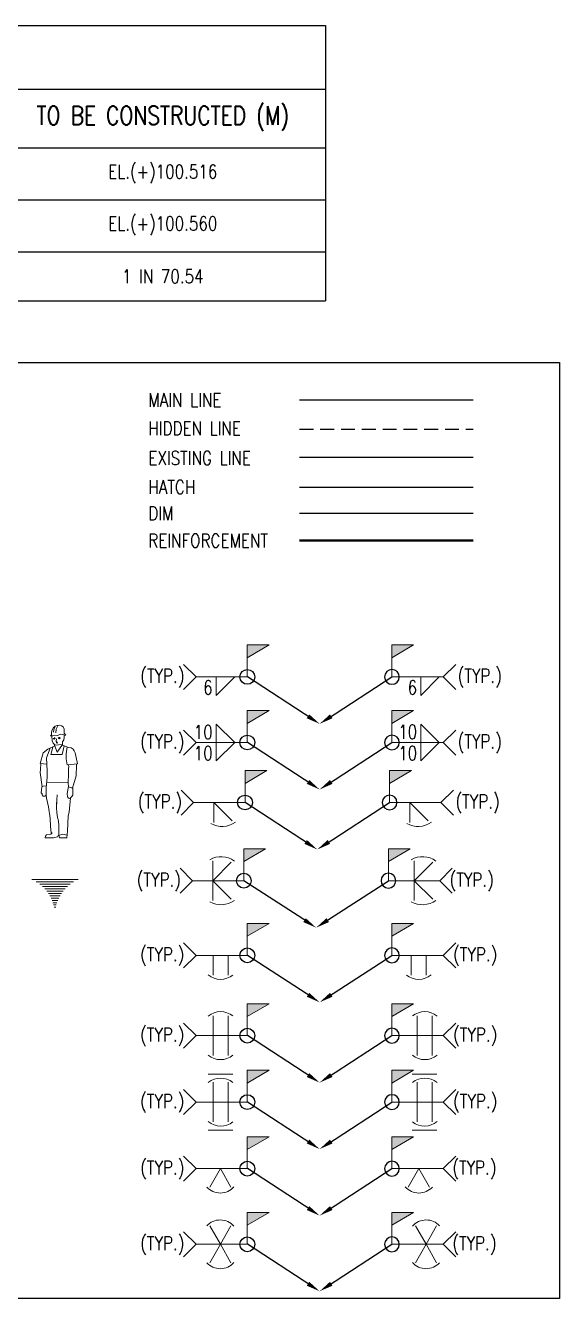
# Model space of a CAD drawing. Header units: inches. Extents: x -34056 to -33843, y -23572 to -23365.
# Drawn here: x -33929.9 to -33843.1, y -23571.7 to -23364.9 of the extents above; entities that cross this region are included whole.
import ezdxf
from ezdxf import colors
from ezdxf.entities.mleader import LeaderData, LeaderLine
from ezdxf.enums import TextEntityAlignment as Align
from ezdxf.math import Vec2, Vec3

# ---------------------------------------------------------------- set-up
doc = ezdxf.new("R2010")
doc.units = ezdxf.units.IN
doc.header["$LTSCALE"] = 9
doc.header["$MEASUREMENT"] = 0
doc.linetypes.add('DASHED2', pattern=[0.375, 0.25, -0.125])
for name, color, linetype in [('1', 8, 'Continuous'), ('3T- TEXT', 3, 'Continuous'), ('DIM', 8, 'Continuous'), ('EXISTING', 251, 'Continuous'), ('HATCH', 9, 'Continuous'), ('HIDDEN', 1, 'DASHED2'), ('Main', 3, 'Continuous')]:
    doc.layers.add(name, color=color, linetype=linetype)
for name, color, linetype, lineweight in [('Reinf_Firm_Bot', 2, 'Continuous', 40), ('TextFrame', 1, 'Continuous', 5), ('Water', 5, 'Continuous', 15)]:
    doc.layers.add(name, color=color, linetype=linetype, lineweight=lineweight)
doc.styles.add('ROMANS', font='ROMANS.shx', dxfattribs={"width": 0.8, "height": 4})
doc.styles.add('SIMPLEX', font='simplex')

# ---------------------------------------------------------------- blocks, each defined once
blk = doc.blocks.new('arrow')
at = {"color": 2, "linetype": 'ByBlock'}
blk.add_solid([(-1.5, 0.25), (-1.5, -0.25), (0, 0)], dxfattribs=at)
blk = doc.blocks.new('MAN')
h = blk.add_hatch(color=8)
h.dxf.hatch_style = 2
h.paths.add_polyline_path([(0.16, 16.19), (0.16, 16.15), (0.08, 16.15)])
h = blk.add_hatch(color=8)
h.dxf.hatch_style = 2
h.paths.add_polyline_path([(0.16, 16.19), (0.08, 16.19), (0.08, 16.15)])
h = blk.add_hatch(color=8)
h.dxf.hatch_style = 2
h.paths.add_polyline_path([(0.16, 16.15), (0.08, 16.15), (0.12, 16.11)])
h = blk.add_hatch(color=8)
h.dxf.hatch_style = 2
h.paths.add_polyline_path([(0.97, 16.27), (0.93, 16.23), (0.89, 16.23)])
h = blk.add_hatch(color=8)
h.dxf.hatch_style = 2
h.paths.add_polyline_path([(0.97, 16.27), (0.89, 16.27), (0.89, 16.23)])
h = blk.add_hatch(color=8)
h.dxf.hatch_style = 2
h.paths.add_polyline_path([(0.93, 16.23), (0.89, 16.23), (0.89, 16.19)])
at = {"layer": '1', "color": 8, "lineweight": 5, "elevation": -54.55}
for points in [[(-0.49, 16.6), (-0.32, 16.76)], [(-0.16, 16.6), (-0.49, 16.6)], [(-0.32, 17.17), (-0.2, 17.57), (0, 17.94)], [(-0.32, 16.76), (-0.32, 17.17)], [(-0.24, 15.79), (-0.28, 16.6)], [(-0.16, 16.6), (0.69, 16.64)], [(0, 17.94), (0.24, 18.14), (0.57, 18.26), (0.93, 18.3), (1.3, 18.22), (1.58, 18.02)], [(0, 17.17), (0.04, 17.57)], [(0.04, 17.57), (0.24, 18.14)], [(0.45, 17.65), (0.37, 17.05)], [(0.37, 17.05), (0.37, 17.09)], [(0.69, 18.22), (0.45, 17.65)], [(0.69, 16.64), (1.1, 16.84)], [(1.1, 16.84), (1.99, 16.68)], [(1.58, 18.02), (1.75, 17.65)], [(1.7, 16.31), (1.7, 16.64), (1.99, 16.68), (1.75, 17)], [(1.75, 17.65), (1.75, 17)], [(-0.57, 14.57), (-1.14, 12.99)], [(-0.93, 14.41), (0.12, 14.89)], [(-0.45, 13.56), (-0.12, 14.77)], [(-0.08, 15.38), (-0.24, 15.79)], [(0.2, 15.1), (-0.08, 15.38)], [(0.24, 16.11), (0.12, 16.23), (0, 16.15)], [(0.24, 16.15), (0.16, 16.11), (0.12, 16.07), (0.08, 16.11), (0.04, 16.19)], [(0.12, 14.89), (0.2, 15.1)], [(0.16, 15.06), (1.46, 15.18), (0.57, 13.92)], [(0.57, 13.92), (0.16, 15.06)], [(0.49, 16.11), (0.41, 15.71)], [(0.57, 15.62), (0.49, 15.62), (0.41, 15.67), (0.41, 15.71)], [(0.69, 15.42), (0.65, 15.46), (0.53, 15.46), (0.49, 15.46), (0.41, 15.42)], [(0.69, 15.42), (0.57, 15.38), (0.41, 15.46)], [(1.14, 16.23), (0.89, 16.31), (0.77, 16.23)], [(1.06, 16.27), (1.01, 16.15), (0.93, 16.11), (0.81, 16.15), (0.81, 16.23)], [(1.75, 14.98), (1.38, 13.56)], [(1.7, 16.31), (1.66, 15.95), (1.46, 15.62), (1.46, 15.06)], [(1.46, 15.06), (2.44, 14.69)], [(2.19, 14.81), (2.03, 13.64)], [(2.44, 14.69), (2.88, 14.61)], [(3.33, 14.16), (3.17, 14.41), (2.88, 14.61)], [(-2.19, 12.09), (-1.7, 13.84)], [(-1.7, 13.84), (-0.93, 14.41)], [(-1.14, 12.99), (-1.06, 10.92)], [(1.38, 13.56), (-0.45, 13.56)], [(2.03, 13.64), (2.07, 12.87)], [(2.07, 12.87), (2.23, 11.89)], [(3.33, 14.16), (3.49, 13.8)], [(3.9, 12.05), (3.49, 13.8)], [(-1.1, 11.97), (-2.19, 12.09)], [(-1.87, 8.32), (-2.15, 10.63), (-2.11, 11.12), (-2.07, 12.09)], [(-1.01, 9.86), (-1.06, 10.59), (-1.06, 10.92)], [(2.23, 11.89), (3.9, 12.05)], [(2.96, 8.16), (2.44, 8.28), (2.35, 8.93), (2.44, 10.35), (2.44, 11.28)], [(2.44, 11.89), (2.48, 11.57), (2.44, 11.28)], [(3.73, 11.4), (3.65, 10.51), (3.65, 10.11)], [(3.73, 12.05), (3.73, 11.4)], [(-1.99, 7.35), (-1.91, 8.32)], [(-1.18, 8.44), (-1.7, 8.4), (-1.91, 8.32)], [(-1.01, 9.86), (-1.22, 8.16)], [(2.35, 8.93), (-1.14, 9.05)], [(2.44, 8.36), (2.19, 7.22)], [(3.65, 10.11), (3.08, 8.08)], [(-1.87, 7.02), (-1.87, 7.14), (-1.99, 7.35)], [(-1.66, 6.78), (-1.87, 7.02)], [(-1.22, 7.02), (-1.38, 6.78), (-1.66, 6.78)], [(-1.22, 8.16), (-1.22, 7.02)], [(-1.22, 7.02), (-1.14, 6.45), (-0.81, 5.03)], [(0.49, 5.48), (0.53, 6.13), (0.57, 7.02)], [(2.19, 7.22), (2.27, 6.7)], [(2.64, 6.41), (2.44, 6.45), (2.27, 6.7)], [(2.76, 6.53), (2.52, 4.18)], [(2.64, 6.41), (2.84, 6.62)], [(2.84, 6.62), (2.92, 6.7)], [(2.96, 8.16), (3.12, 8.04), (3.12, 6.94), (2.92, 6.7)], [(-0.57, 3.21), (-0.81, 5.03)], [(0.53, 6.13), (0.49, 4.87), (0.53, 4.14)], [(0.53, 4.14), (0.65, 3.33)], [(2.52, 4.18), (2.39, 3.61)], [(-0.57, 3.21), (-0.49, 1.83), (-0.37, 0.81), (-0.24, 0.81), (-0.45, 0.61)], [(0.85, 1.99), (0.81, 2.76), (0.65, 3.33)], [(2.39, 3.61), (2.27, 1.1)], [(-1.38, 0.04), (-1.3, 0.28)], [(0, 0), (-1.38, 0.04)], [(-1.3, 0.28), (-1.14, 0.49), (-0.45, 0.61)], [(0.65, 0.2), (0, 0)], [(0.65, 0.2), (0.73, 0.37), (0.85, 0.41)], [(0.85, 1.99), (0.85, 0.41)], [(2.19, 0.45), (1.46, 0.61), (0.85, 0.41)], [(0.97, 0), (0.85, 0.41)], [(2.15, 0.04), (0.97, 0)], [(2.27, 1.1), (2.15, 0.04)]]:
    blk.add_lwpolyline(points, dxfattribs=at)
at = {"layer": '1', "color": 8, "lineweight": 35, "elevation": -54.55}
for points in [[(0.08, 16.19), (0.12, 16.19), (0.16, 16.19), (0.16, 16.15), (0.12, 16.11), (0.08, 16.15), (0.08, 16.19)], [(0.89, 16.27), (0.89, 16.27), (0.93, 16.27), (0.97, 16.27), (0.93, 16.23), (0.89, 16.19), (0.89, 16.23), (0.89, 16.27)]]:
    blk.add_lwpolyline(points, dxfattribs=at)
blk = doc.blocks.new('LWL')
at = {"layer": 'Water'}
for p, q in [((3.75, 0), (-3.75, 0)), ((3.02, -0.38), (-3.03, -0.38)), ((2.47, -0.75), (-2.47, -0.75)), ((2.02, -1.12), (-2.03, -1.12)), ((1.64, -1.5), (-1.65, -1.5)), ((1.33, -1.88), (-1.33, -1.88)), ((1.05, -2.25), (-1.06, -2.25)), ((0.82, -2.62), (-0.83, -2.62)), ((0.62, -3), (-0.63, -3)), ((0.46, -3.38), (-0.47, -3.38)), ((0.32, -3.75), (-0.33, -3.75)), ((0.21, -4.12), (-0.22, -4.12)), ((0.12, -4.5), (-0.13, -4.5))]:
    blk.add_line(p, q, dxfattribs=at)
blk = doc.blocks.new('SITE')
at = {"layer": 'DIM'}
h = blk.add_hatch(color=1, dxfattribs=at)
h.dxf.hatch_style = 1
h.paths.add_polyline_path([(3.53, 5.19), (0, 5.19), (0, 3.1)])
at = {"layer": 'TextFrame'}
for p, q in [((0, 0), (0, 5.19)), ((0, 5.19), (3.53, 5.19)), ((3.53, 5.19), (0, 3.1))]:
    blk.add_line(p, q, dxfattribs=at)
blk = doc.blocks.new('ALL ROUND')
at = {"color": 1}
blk.add_circle((0, 0), 1.2, dxfattribs=at)
blk = doc.blocks.new('Double Fillet')
at = {"color": 1}
for q in [(-10.36, 2.03), (-10.36, -2.03)]:
    blk.add_line((-8.33, 0), q, dxfattribs=at)
at = {"layer": 'TextFrame'}
for p, q in [((-5.05, 3), (-2.05, 0)), ((-5.05, 0), (-5.05, 3)), ((0, 0), (-8.33, 0)), ((-5.05, -3), (-2.05, 0)), ((-5.05, 0), (-5.05, -3))]:
    blk.add_line(p, q, dxfattribs=at)
at = {"layer": '3T- TEXT', "style": 'ROMANS', "width": 0.8}
blk.add_attdef('(TYP.)', text='', height=2.25, dxfattribs=at).set_placement((-10.22, -0.96), align=Align.RIGHT)
at = {"layer": 'Main', "style": 'SIMPLEX', "width": 0.8}
for tag, p in [('WELD_SIZE_TOP', (-5.63, 0.57)), ('WELD_SIZE_BOTTOM', (-5.63, -2.85))]:
    blk.add_attdef(tag, text='', height=2.25, dxfattribs=at).set_placement(p, align=Align.RIGHT)
blk = doc.blocks.new('SQARE BUTT')
at = {"layer": 'DIM', "color": 1}
for q in [(-10.36, 2.03), (-10.36, -2.03)]:
    blk.add_line((-8.33, 0), q, dxfattribs=at)
at = {"layer": 'TextFrame'}
for p, q in [((0, 0), (-8.33, 0)), ((-5.55, 0), (-5.55, -3.22)), ((-3.11, 0), (-3.11, -3.22))]:
    blk.add_line(p, q, dxfattribs=at)
blk.add_arc((-4.33, -0.72), 3.18, 230.5563, 308.7816, dxfattribs=at)
at = {"layer": '3T- TEXT', "style": 'ROMANS', "width": 0.8}
blk.add_attdef('(TYP.)', text='', height=2.25, dxfattribs=at).set_placement((-10.24, -0.96), align=Align.RIGHT)
blk = doc.blocks.new('SINGLE V BUTT')
at = {"color": 1}
for q in [(-10.36, 2.03), (-10.36, -2.03)]:
    blk.add_line((-8.33, 0), q, dxfattribs=at)
at = {"layer": 'TextFrame'}
for p, q in [((0, 0), (-8.33, 0)), ((-6.1, -3), (-4.37, 0)), ((-2.65, -3), (-4.37, 0))]:
    blk.add_line(p, q, dxfattribs=at)
blk.add_arc((-4.39, -0.99), 2.97, 222.3779, 318.4736, dxfattribs=at)
at = {"layer": '3T- TEXT', "style": 'ROMANS', "width": 0.8}
blk.add_attdef('(TYP.)', text='', height=2.25, dxfattribs=at).set_placement((-10.22, -0.96), align=Align.RIGHT)
blk = doc.blocks.new('SINGLE BEVELED BUTT')
at = {"color": 1}
for q in [(-10.36, 2.03), (-10.36, -2.03)]:
    blk.add_line((-8.33, 0), q, dxfattribs=at)
at = {"layer": 'TextFrame'}
for p, q in [((0, 0), (-8.33, 0)), ((-2.05, -3), (-5.05, 0)), ((-5.05, 0), (-5.05, -3.22))]:
    blk.add_line(p, q, dxfattribs=at)
blk.add_arc((-3.71, -0.21), 3.69, 240.1663, 306.012, dxfattribs=at)
at = {"layer": '3T- TEXT', "style": 'ROMANS', "width": 0.8}
blk.add_attdef('(TYP.)', text='', height=2.25, dxfattribs=at).set_placement((-10.23, -0.96), align=Align.RIGHT)
blk = doc.blocks.new('DOUBLE BEVELED BUTT')
at = {"color": 1}
for q in [(-10.36, 2.03), (-10.36, -2.03)]:
    blk.add_line((-8.33, 0), q, dxfattribs=at)
at = {"layer": 'TextFrame'}
for p, q in [((-5.05, 0), (-5.05, 3.22)), ((-2.05, 3), (-5.05, 0)), ((0, 0), (-8.33, 0)), ((-2.05, -3), (-5.05, 0)), ((-5.05, 0), (-5.05, -3.22))]:
    blk.add_line(p, q, dxfattribs=at)
for centre, start, end in [((-3.71, 0.21), 53.988, 119.8337), ((-3.71, -0.21), 240.1663, 306.012)]:
    blk.add_arc(centre, 3.69, start, end, dxfattribs=at)
at = {"layer": '3T- TEXT', "style": 'ROMANS', "width": 0.8}
blk.add_attdef('(TYP.)', text='', height=2.25, dxfattribs=at).set_placement((-10.23, -0.96), align=Align.RIGHT)
blk = doc.blocks.new('SINGLE FILLET')
at = {"color": 1}
for q in [(-10.36, 2.03), (-10.36, -2.03)]:
    blk.add_line((-8.33, 0), q, dxfattribs=at)
at = {"layer": 'TextFrame'}
for p, q in [((0, 0), (-8.33, 0)), ((-5.05, -3), (-2.05, 0)), ((-5.05, 0), (-5.05, -3))]:
    blk.add_line(p, q, dxfattribs=at)
at = {"layer": '3T- TEXT', "style": 'ROMANS', "width": 0.8}
blk.add_attdef('(TYP.)', text='', height=2.25, dxfattribs=at).set_placement((-10.22, -0.96), align=Align.RIGHT)
at = {"layer": 'Main', "style": 'SIMPLEX', "width": 0.8}
blk.add_attdef('WELD_SIZE_BOTTOM', text='', height=2.25, dxfattribs=at).set_placement((-5.63, -2.85), align=Align.RIGHT)
blk = doc.blocks.new('SINGLE FILLET 1')
at = {"color": 1}
for q in [(10.36, 2.03), (10.36, -2.03)]:
    blk.add_line((8.33, 0), q, dxfattribs=at)
at = {"layer": 'TextFrame'}
for p, q in [((0, 0), (8.33, 0)), ((4.68, -3), (7.68, 0)), ((4.68, 0), (4.68, -3))]:
    blk.add_line(p, q, dxfattribs=at)
at = {"layer": '3T- TEXT', "style": 'ROMANS', "width": 0.8}
blk.add_attdef('(TYP.)', text='', height=2.25, dxfattribs=at).set_placement((17.85, -0.96), align=Align.RIGHT)
at = {"layer": 'Main', "style": 'SIMPLEX', "width": 0.8}
blk.add_attdef('WELD_SIZE_BOTTOM', text='', height=2.25, dxfattribs=at).set_placement((4.1, -2.85), align=Align.RIGHT)
blk = doc.blocks.new('DOUBLE FILLET 1')
at = {"color": 1}
for q in [(10.36, 2.03), (10.36, -2.03)]:
    blk.add_line((8.33, 0), q, dxfattribs=at)
at = {"layer": 'TextFrame'}
for p, q in [((4.68, 3), (7.68, 0)), ((4.68, 0), (4.68, 3)), ((0, 0), (8.33, 0)), ((4.68, -3), (7.68, 0)), ((4.68, 0), (4.68, -3))]:
    blk.add_line(p, q, dxfattribs=at)
at = {"layer": '3T- TEXT', "style": 'ROMANS', "width": 0.8}
blk.add_attdef('(TYP.)', (9.84, -0.96), '', height=2.25, dxfattribs=at)
at = {"layer": 'Main', "style": 'SIMPLEX', "width": 0.8}
for tag, p in [('WELD_SIZE_TOP', (4.1, 0.6)), ('WELD_SIZE_BOTTOM', (4.1, -2.85))]:
    blk.add_attdef(tag, text='', height=2.25, dxfattribs=at).set_placement(p, align=Align.RIGHT)
blk = doc.blocks.new('SINGLE BEVELED')
at = {"color": 1}
for q in [(10.36, 2.03), (10.36, -2.03)]:
    blk.add_line((8.33, 0), q, dxfattribs=at)
at = {"layer": 'TextFrame'}
for p, q in [((8.33, 0), (0, 0)), ((6.28, -3), (3.28, 0)), ((3.28, 0), (3.28, -3.22))]:
    blk.add_line(p, q, dxfattribs=at)
blk.add_arc((4.62, -0.21), 3.69, 240.1663, 306.012, dxfattribs=at)
at = {"layer": '3T- TEXT', "style": 'ROMANS', "width": 0.8}
blk.add_attdef('(TYP.)', (9.74, -0.96), '', height=2.25, dxfattribs=at)
blk = doc.blocks.new('DOUBLE BEVELED 1')
at = {"color": 1}
for q in [(10.36, 2.03), (10.36, -2.03)]:
    blk.add_line((8.33, 0), q, dxfattribs=at)
at = {"layer": 'TextFrame'}
for p, q in [((4.19, 0), (4.19, 3.22)), ((7.19, 3), (4.19, 0)), ((0, 0), (8.33, 0)), ((7.19, -3), (4.19, 0)), ((4.19, 0), (4.19, -3.22))]:
    blk.add_line(p, q, dxfattribs=at)
for centre, start, end in [((5.53, 0.21), 53.988, 119.8337), ((5.53, -0.21), 240.1663, 306.012)]:
    blk.add_arc(centre, 3.69, start, end, dxfattribs=at)
at = {"layer": '3T- TEXT', "style": 'ROMANS', "width": 0.8}
blk.add_attdef('(TYP.)', (9.93, -0.96), '', height=2.25, dxfattribs=at)
blk = doc.blocks.new('SQUARE BUTT 1')
at = {"layer": 'DIM', "color": 1}
for q in [(10.37, 2.03), (10.37, -2.03)]:
    blk.add_line((8.34, 0), q, dxfattribs=at)
at = {"layer": 'TextFrame'}
for p, q in [((0, 0), (8.34, 0)), ((3.11, 0), (3.11, -3.22)), ((5.56, 0), (5.56, -3.22))]:
    blk.add_line(p, q, dxfattribs=at)
blk.add_arc((4.34, -0.72), 3.18, 231.2184, 309.4437, dxfattribs=at)
at = {"layer": '3T- TEXT', "style": 'ROMANS', "width": 0.8}
blk.add_attdef('(TYP.)', (9.94, -0.96), '', height=2.25, dxfattribs=at)
blk = doc.blocks.new('DOUBLE SQUARE BUTT')
at = {"layer": 'DIM', "color": 1}
for q in [(-10.36, 2.03), (-10.36, -2.03)]:
    blk.add_line((-8.33, 0), q, dxfattribs=at)
at = {"layer": 'TextFrame'}
for p, q in [((-5.55, 0), (-5.55, 3.22)), ((-3.11, 0), (-3.11, 3.22)), ((0, 0), (-8.33, 0)), ((-5.55, 0), (-5.55, -3.22)), ((-3.11, 0), (-3.11, -3.22))]:
    blk.add_line(p, q, dxfattribs=at)
for centre, start, end in [((-4.33, 0.72), 51.2184, 129.4437), ((-4.33, -0.72), 230.5563, 308.7816)]:
    blk.add_arc(centre, 3.18, start, end, dxfattribs=at)
at = {"layer": '3T- TEXT', "style": 'ROMANS', "width": 0.8}
blk.add_attdef('(TYP.)', text='', height=2.25, dxfattribs=at).set_placement((-10.24, -0.96), align=Align.RIGHT)
blk = doc.blocks.new('DOUBLE SQUARE BUTT 1')
at = {"layer": 'DIM', "color": 1}
for q in [(10.37, 2.03), (10.37, -2.03)]:
    blk.add_line((8.34, 0), q, dxfattribs=at)
at = {"layer": 'TextFrame'}
for p, q in [((4.1, 0), (4.1, 3.22)), ((6.55, 0), (6.55, 3.22)), ((0, 0), (8.34, 0)), ((4.1, 0), (4.1, -3.22)), ((6.55, 0), (6.55, -3.22))]:
    blk.add_line(p, q, dxfattribs=at)
for centre, start, end in [((5.33, 0.72), 50.5563, 128.7816), ((5.33, -0.72), 231.2184, 309.4437)]:
    blk.add_arc(centre, 3.18, start, end, dxfattribs=at)
at = {"layer": '3T- TEXT', "style": 'ROMANS', "width": 0.8}
blk.add_attdef('(TYP.)', (9.94, -0.96), '', height=2.25, dxfattribs=at)
blk = doc.blocks.new('SINGLE V BUTT 1')
at = {"color": 1}
for q in [(10.36, 2.03), (10.36, -2.03)]:
    blk.add_line((8.33, 0), q, dxfattribs=at)
at = {"layer": 'TextFrame'}
for p, q in [((0, 0), (8.33, 0)), ((2.65, -3), (4.37, 0)), ((6.1, -3), (4.37, 0))]:
    blk.add_line(p, q, dxfattribs=at)
blk.add_arc((4.39, -0.99), 2.97, 221.5264, 317.6221, dxfattribs=at)
at = {"layer": '3T- TEXT', "style": 'ROMANS', "width": 0.8}
blk.add_attdef('(TYP.)', (9.81, -0.96), '', height=2.25, dxfattribs=at)
blk = doc.blocks.new('DOUBLE V BUTT')
at = {"color": 1}
for q in [(-10.36, 2.03), (-10.36, -2.03)]:
    blk.add_line((-8.33, 0), q, dxfattribs=at)
at = {"layer": 'TextFrame'}
for p, q in [((-6.1, 3), (-4.37, 0)), ((-2.65, 3), (-4.37, 0)), ((0, 0), (-8.33, 0)), ((-6.1, -3), (-4.37, 0)), ((-2.65, -3), (-4.37, 0))]:
    blk.add_line(p, q, dxfattribs=at)
for centre, start, end in [((-4.39, 0.99), 41.5264, 137.6221), ((-4.39, -0.99), 222.3779, 318.4736)]:
    blk.add_arc(centre, 2.97, start, end, dxfattribs=at)
at = {"layer": '3T- TEXT', "style": 'ROMANS', "width": 0.8}
blk.add_attdef('(TYP.)', text='', height=2.25, dxfattribs=at).set_placement((-10.22, -0.96), align=Align.RIGHT)
blk = doc.blocks.new('DOUBLE V BUTT 1')
at = {"color": 1}
for q in [(10.37, 2.03), (10.37, -2.03)]:
    blk.add_line((8.34, 0), q, dxfattribs=at)
at = {"layer": 'TextFrame'}
for p, q in [((3.81, 3), (5.54, 0)), ((7.27, 3), (5.54, 0)), ((0, 0), (8.34, 0)), ((3.81, -3), (5.54, 0)), ((7.27, -3), (5.54, 0))]:
    blk.add_line(p, q, dxfattribs=at)
for centre, start, end in [((5.56, 0.99), 42.3779, 138.4736), ((5.56, -0.99), 221.5264, 317.6221)]:
    blk.add_arc(centre, 2.97, start, end, dxfattribs=at)
at = {"layer": '3T- TEXT', "style": 'ROMANS', "width": 0.8}
blk.add_attdef('(TYP.)', (9.81, -0.96), '', height=2.25, dxfattribs=at)
blk = doc.blocks.new('SQUARE DOUBLE BUTT-3')
at = {"layer": 'DIM', "color": 1}
for q in [(-10.36, 2.03), (-10.36, -2.03)]:
    blk.add_line((-8.33, 0), q, dxfattribs=at)
at = {"layer": 'TextFrame'}
for p, q in [((-6.38, 4.55), (-2.34, 4.55)), ((-5.55, 0), (-5.55, 3.22)), ((-3.11, 0), (-3.11, 3.22)), ((0, 0), (-8.33, 0)), ((-5.55, 0), (-5.55, -3.22)), ((-3.11, 0), (-3.11, -3.22)), ((-6.38, -4.55), (-2.34, -4.55))]:
    blk.add_line(p, q, dxfattribs=at)
for centre, start, end in [((-4.33, 0.72), 51.2184, 129.4437), ((-4.33, -0.72), 230.5563, 308.7816)]:
    blk.add_arc(centre, 3.18, start, end, dxfattribs=at)
at = {"layer": '3T- TEXT', "style": 'ROMANS', "width": 0.8}
blk.add_attdef('(TYP.)', text='', height=2.25, dxfattribs=at).set_placement((-10.24, -0.96), align=Align.RIGHT)
blk = doc.blocks.new('SQUARE DOUBLE BUTT-4')
at = {"layer": 'DIM', "color": 1}
for q in [(10.37, 2.03), (10.37, -2.03)]:
    blk.add_line((8.34, 0), q, dxfattribs=at)
at = {"layer": 'TextFrame'}
for p, q in [((3.28, 4.55), (7.32, 4.55)), ((4.1, 0), (4.1, 3.22)), ((6.55, 0), (6.55, 3.22)), ((0, 0), (8.34, 0)), ((4.1, 0), (4.1, -3.22)), ((6.55, 0), (6.55, -3.22)), ((3.28, -4.55), (7.32, -4.55))]:
    blk.add_line(p, q, dxfattribs=at)
for centre, start, end in [((5.33, 0.72), 50.5563, 128.7816), ((5.33, -0.72), 231.2184, 309.4437)]:
    blk.add_arc(centre, 3.18, start, end, dxfattribs=at)
at = {"layer": '3T- TEXT', "style": 'ROMANS', "width": 0.8}
blk.add_attdef('(TYP.)', (9.94, -0.96), '', height=2.25, dxfattribs=at)
blk = doc.blocks.new('*T72')
at = {"color": 1, "transparency": 16777216}
for p, q in [((0, 0), (127.83, 0)), ((0, 0), (0, -10.33)), ((127.83, 0), (127.83, -10.33))]:
    blk.add_line(p, q, dxfattribs=at)
at = {"color": 1, "linetype": 'ByBlock', "transparency": 16777216}
blk.add_line((0, -10.33), (127.83, -10.33), dxfattribs=at)
at = {"color": 1, "linetype": 'ByBlock', "lineweight": -2, "transparency": 16777216}
for p, q in [((0, -10.33), (0, -44.76)), ((24.33, -10.33), (24.33, -44.76)), ((75.01, -10.33), (75.01, -44.76)), ((127.83, -10.33), (127.83, -44.76)), ((0, -19.9), (127.83, -19.9)), ((0, -28.33), (127.83, -28.33)), ((0, -36.76), (127.83, -36.76)), ((0, -44.76), (127.83, -44.76))]:
    blk.add_line(p, q, dxfattribs=at)
at = {"color": 2, "transparency": 16777216, "attachment_point": 5, "style": 'ROMANS'}
for s, insert, char_height, width in [('TABLE-1', (63.91, -5.17), 4, 122.8269), ('LEVEL', (12.16, -15.12), 3, 19.3292), ('AFTER SETTLEMENT (M)', (49.67, -15.12), 3, 45.6774), ('TO BE CONSTRUCTED (M)', (101.42, -15.12), 3, 47.8203)]:
    blk.add_mtext(s, dxfattribs=dict(at, insert=insert, char_height=char_height, width=width))
at = {"color": 3, "transparency": 16777216, "char_height": 2.25, "style": 'ROMANS'}
for s, insert, width, attachment_point in [('L1 (EDGE)', (2.5, -24.12), 19.3292, 4), ('EL.(+)100.500', (49.67, -24.12), 45.6774, 5), ('EL.(+)100.516', (101.42, -24.12), 47.8203, 5), ('L2 (CENTER)', (2.5, -32.55), 19.3292, 4), ('EL.(+)100.531', (49.67, -32.55), 45.6774, 5), ('EL.(+)100.560', (101.42, -32.55), 47.8203, 5), ('SLOPE', (2.5, -40.76), 19.3292, 4), ('1 IN 100', (49.67, -40.76), 45.6774, 5), ('1 IN 70.54', (101.42, -40.76), 47.8203, 5)]:
    blk.add_mtext(s, dxfattribs=dict(at, insert=insert, width=width, attachment_point=attachment_point))

msp = doc.modelspace()

# ---------------------------------------------------------------- linework, layer by layer
at = {"layer": 'DIM'}
msp.add_line((-33885.36, -23444.08), (-33857.17, -23444.08), dxfattribs=at)
msp.add_lwpolyline([(-34056.32, -23419.62), (-33843.13, -23419.62), (-33843.13, -23571.68), (-34056.32, -23571.68)], close=True, dxfattribs=at)
at = {"layer": 'EXISTING'}
msp.add_line((-33885.36, -23434.98), (-33857.17, -23434.98), dxfattribs=at)
at = {"layer": 'HATCH'}
msp.add_line((-33885.36, -23439.88), (-33857.17, -23439.88), dxfattribs=at)
at = {"layer": 'HIDDEN'}
msp.add_line((-33885.36, -23430.44), (-33857.17, -23430.44), dxfattribs=at)
at = {"layer": 'Main'}
msp.add_line((-33885.36, -23425.68), (-33857.17, -23425.68), dxfattribs=at)
at = {"layer": 'Reinf_Firm_Bot'}
msp.add_line((-33885.36, -23448.52), (-33857.17, -23448.52), dxfattribs=at)

# ---------------------------------------------------------------- block references
msp.add_blockref('*T72', (-34009, -23364.86))
at = {"layer": 'DIM'}
for name, p in [('SITE', (-33893.85, -23470.69)), ('SITE', (-33870.37, -23470.69)), ('ALL ROUND', (-33893.85, -23470.69)), ('SITE', (-33893.85, -23481.35)), ('SITE', (-33870.37, -23481.35)), ('MAN', (-33925.32, -23496.85)), ('ALL ROUND', (-33893.85, -23481.35)), ('SITE', (-33894.22, -23491.1)), ('SITE', (-33870.73, -23491.1)), ('ALL ROUND', (-33894.22, -23491.1)), ('SITE', (-33894.41, -23503.8)), ('SITE', (-33870.92, -23503.8)), ('ALL ROUND', (-33894.41, -23503.8)), ('LWL', (-33925.09, -23503.62, 0)), ('SITE', (-33893.85, -23515.93)), ('SITE', (-33870.36, -23515.93)), ('ALL ROUND', (-33893.85, -23515.93)), ('SITE', (-33893.85, -23528.97)), ('SITE', (-33870.36, -23528.97)), ('ALL ROUND', (-33893.85, -23528.97)), ('SITE', (-33893.85, -23539.77)), ('SITE', (-33870.36, -23539.77)), ('ALL ROUND', (-33893.85, -23539.77)), ('SITE', (-33893.85, -23550.58)), ('SITE', (-33870.36, -23550.58)), ('ALL ROUND', (-33893.85, -23550.58)), ('SITE', (-33893.85, -23562.87)), ('SITE', (-33870.36, -23562.87)), ('ALL ROUND', (-33893.85, -23562.87))]:
    msp.add_blockref(name, p, dxfattribs=at)
for name, p, values in [('SINGLE FILLET', (-33893.84, -23470.69), {'(TYP.)': '(TYP.)', 'WELD_SIZE_BOTTOM': '6'}), ('SINGLE FILLET 1', (-33870.36, -23470.69), {'(TYP.)': '(TYP.)', 'WELD_SIZE_BOTTOM': '6'}), ('SINGLE BEVELED BUTT', (-33894.23, -23491.1), {'(TYP.)': '(TYP.)'}), ('DOUBLE BEVELED BUTT', (-33894.41, -23503.8), {'(TYP.)': '(TYP.)'}), ('DOUBLE BEVELED 1', (-33870.92, -23503.8), {'(TYP.)': '(TYP.)'}), ('SQUARE BUTT 1', (-33870.36, -23515.93), {'(TYP.)': '(TYP.)'}), ('DOUBLE SQUARE BUTT', (-33893.85, -23528.97), {'(TYP.)': '(TYP.)'}), ('DOUBLE SQUARE BUTT 1', (-33870.36, -23528.97), {'(TYP.)': '(TYP.)'}), ('SQUARE DOUBLE BUTT-3', (-33893.85, -23539.77), {'(TYP.)': '(TYP.)'}), ('SQUARE DOUBLE BUTT-4', (-33870.36, -23539.77), {'(TYP.)': '(TYP.)'}), ('SINGLE V BUTT', (-33893.85, -23550.58), {'(TYP.)': '(TYP.)'}), ('SINGLE V BUTT 1', (-33870.36, -23550.58), {'(TYP.)': '(TYP.)'}), ('DOUBLE V BUTT', (-33893.85, -23562.87), {'(TYP.)': '(TYP.)'}), ('DOUBLE V BUTT 1', (-33870.36, -23562.87), {'(TYP.)': '(TYP.)'})]:
    msp.add_blockref(name, p, dxfattribs=at).add_auto_attribs(values)
at = {"layer": 'DIM', "xscale": -1}
for p in [(-33870.36, -23470.69), (-33870.36, -23481.35), (-33870.74, -23491.1), (-33870.92, -23503.8), (-33870.36, -23515.93), (-33870.36, -23528.97), (-33870.36, -23539.77), (-33870.36, -23550.58), (-33870.36, -23562.87)]:
    msp.add_blockref('ALL ROUND', p, dxfattribs=at)
at = {"layer": 'DIM'}
ref = msp.add_blockref('DOUBLE FILLET 1', (-33870.36, -23481.35), dxfattribs=at)
ref.add_attrib('WELD_SIZE_BOTTOM', '10', dxfattribs={"layer": 'Main', "height": 2.25, "style": 'SIMPLEX', "width": 0.8}).set_placement((-33866.25, -23480.74), align=Align.RIGHT)
ref.add_attrib('WELD_SIZE_BOTTOM', '10', dxfattribs={"layer": 'Main', "height": 2.25, "style": 'SIMPLEX', "width": 0.8}).set_placement((-33866.25, -23484.2), align=Align.RIGHT)
ref.add_attrib('(TYP.)', '(TYP.)', dxfattribs={"layer": '3T- TEXT', "height": 2.25, "style": 'ROMANS', "width": 0.8}).set_placement((-33852.51, -23482.31), align=Align.RIGHT)
ref = msp.add_blockref('SINGLE BEVELED', (-33870.73, -23491.1), dxfattribs=at)
ref.add_attrib('(TYP.)', '(TYP.)', dxfattribs={"layer": '3T- TEXT', "height": 2.25, "style": 'ROMANS', "width": 0.8}).set_placement((-33852.86, -23492.06), align=Align.RIGHT)
at = {"layer": 'Main'}
ref = msp.add_blockref('Double Fillet', (-33893.84, -23481.35), dxfattribs=at)
ref.add_attrib('WELD_SIZE', '10', dxfattribs={"height": 2.25, "style": 'SIMPLEX', "width": 0.8}).set_placement((-33899.47, -23484.2), align=Align.RIGHT)
ref.add_attrib('WELD_SIZE', '10', dxfattribs={"height": 2.25, "style": 'SIMPLEX', "width": 0.8}).set_placement((-33899.47, -23480.78), align=Align.RIGHT)
ref.add_attrib('(TYP.)', '(TYP.)', dxfattribs={"layer": '3T- TEXT', "height": 2.25, "style": 'ROMANS', "width": 0.8}).set_placement((-33904.07, -23482.31), align=Align.RIGHT)
msp.add_blockref('SQARE BUTT', (-33893.85, -23515.93), dxfattribs=at).add_auto_attribs({'(TYP.)': '(TYP.)'})

# ---------------------------------------------------------------- texts
at = {"layer": '3T- TEXT', "color": 3, "style": 'ROMANS', "width": 0.8}
for s, p in [('MAIN LINE', (-33909.93, -23426.83)), ('HIDDEN LINE', (-33909.93, -23431.44)), ('EXISTING LINE', (-33909.93, -23436.26)), ('HATCH', (-33909.93, -23440.97)), ('DIM', (-33909.93, -23445.24)), ('REINFORCEMENT', (-33909.93, -23449.68))]:
    msp.add_text(s, height=2.25, dxfattribs=at).set_placement(p)

# ---------------------------------------------------------------- leaders
at = {"layer": 'DIM'}
ml = msp.add_multileader_mtext('Standard', dxfattribs=at)
ml.set_content('', color=3, style='ROMANS')
ml.set_leader_properties(color=8)
ml.set_arrow_properties(name='arrow')
ml.build(insert=Vec2(0, 0))
ml.multileader.update_dxf_attribs({"dogleg_length": 0.5, "arrow_head_size": 1.5})
ctx = ml.context
ctx.base_point, ctx.char_height, ctx.arrow_head_size, ctx.landing_gap_size, ctx.plane_origin = Vec3(-33895.85, -23470.69), 2.25, 1.5, 1, Vec3(-33904.75, -23470.69)
ctx.text_align_type = 2
notes = []
notes.append((ctx, [(1, (1, 1, 0), (-33893.84, -23470.69), (-1, 0), 0.005, [(0, [(-33882.1, -23478.32)], 0, [])])]))
ctx.mtext.insert, ctx.mtext.alignment, ctx.mtext.flow_direction = Vec3(-33894.85, -23469.56), 3, 5
ml = msp.add_multileader_mtext('Standard', dxfattribs=at)
ml.set_content('', color=3, style='ROMANS')
ml.set_leader_properties(color=8)
ml.set_arrow_properties(name='arrow')
ml.build(insert=Vec2(0, 0))
ml.multileader.update_dxf_attribs({"dogleg_length": 0.5, "arrow_head_size": 1.5})
ctx = ml.context
ctx.base_point, ctx.char_height, ctx.arrow_head_size, ctx.landing_gap_size, ctx.plane_origin = Vec3(-33870.36, -23470.69), 2.25, 1.5, 1, Vec3(-33859.46, -23470.69)
notes.append((ctx, [(1, (1, 1, 0), (-33870.36, -23470.69), (1, 0), 0.005, [(0, [(-33882.1, -23478.32)], 0, [])])]))
ctx.mtext.insert, ctx.mtext.flow_direction = Vec3(-33869.36, -23469.56), 5
ml = msp.add_multileader_mtext('Standard', dxfattribs=at)
ml.set_content('', color=3, style='ROMANS')
ml.set_leader_properties(color=8)
ml.set_arrow_properties(name='arrow')
ml.build(insert=Vec2(0, 0))
ml.multileader.update_dxf_attribs({"dogleg_length": 0.5, "arrow_head_size": 1.5})
ctx = ml.context
ctx.base_point, ctx.char_height, ctx.arrow_head_size, ctx.landing_gap_size, ctx.plane_origin = Vec3(-33895.85, -23481.35), 2.25, 1.5, 1, Vec3(-33904.75, -23481.35)
ctx.text_align_type = 2
notes.append((ctx, [(1, (1, 1, 0), (-33893.84, -23481.35), (-1, 0), 0.005, [(0, [(-33882.1, -23488.98)], 0, [])])]))
ctx.mtext.insert, ctx.mtext.alignment, ctx.mtext.flow_direction = Vec3(-33894.85, -23480.22), 3, 5
ml = msp.add_multileader_mtext('Standard', dxfattribs=at)
ml.set_content('', color=3, style='ROMANS')
ml.set_leader_properties(color=8)
ml.set_arrow_properties(name='arrow')
ml.build(insert=Vec2(0, 0))
ml.multileader.update_dxf_attribs({"dogleg_length": 0.5, "arrow_head_size": 1.5})
ctx = ml.context
ctx.base_point, ctx.char_height, ctx.arrow_head_size, ctx.landing_gap_size, ctx.plane_origin = Vec3(-33870.36, -23481.35), 2.25, 1.5, 1, Vec3(-33859.46, -23481.35)
notes.append((ctx, [(1, (1, 1, 0), (-33870.36, -23481.35), (1, 0), 0.005, [(0, [(-33882.1, -23488.98)], 0, [])])]))
ctx.mtext.insert, ctx.mtext.flow_direction = Vec3(-33869.36, -23480.22), 5
ml = msp.add_multileader_mtext('Standard', dxfattribs=at)
ml.set_content('', color=3, style='ROMANS')
ml.set_leader_properties(color=8)
ml.set_arrow_properties(name='arrow')
ml.build(insert=Vec2(0, 0))
ml.multileader.update_dxf_attribs({"dogleg_length": 0.5, "arrow_head_size": 1.5})
ctx = ml.context
ctx.base_point, ctx.char_height, ctx.arrow_head_size, ctx.landing_gap_size, ctx.plane_origin = Vec3(-33896.23, -23491.1), 2.25, 1.5, 1, Vec3(-33905.13, -23491.1)
ctx.text_align_type = 2
notes.append((ctx, [(1, (1, 1, 0), (-33894.22, -23491.1), (-1, 0), 0.005, [(0, [(-33882.48, -23498.73)], 0, [])])]))
ctx.mtext.insert, ctx.mtext.alignment, ctx.mtext.flow_direction = Vec3(-33895.23, -23489.98), 3, 5
ml = msp.add_multileader_mtext('Standard', dxfattribs=at)
ml.set_content('', color=3, style='ROMANS')
ml.set_leader_properties(color=8)
ml.set_arrow_properties(name='arrow')
ml.build(insert=Vec2(0, 0))
ml.multileader.update_dxf_attribs({"dogleg_length": 0.5, "arrow_head_size": 1.5})
ctx = ml.context
ctx.base_point, ctx.char_height, ctx.arrow_head_size, ctx.landing_gap_size, ctx.plane_origin = Vec3(-33870.74, -23491.1), 2.25, 1.5, 1, Vec3(-33859.84, -23491.1)
notes.append((ctx, [(1, (1, 1, 0), (-33870.74, -23491.1), (1, 0), 0.005, [(0, [(-33882.48, -23498.73)], 0, [])])]))
ctx.mtext.insert, ctx.mtext.flow_direction = Vec3(-33869.74, -23489.98), 5
ml = msp.add_multileader_mtext('Standard', dxfattribs=at)
ml.set_content('', color=3, style='ROMANS')
ml.set_leader_properties(color=8)
ml.set_arrow_properties(name='arrow')
ml.build(insert=Vec2(0, 0))
ml.multileader.update_dxf_attribs({"dogleg_length": 0.5, "arrow_head_size": 1.5})
ctx = ml.context
ctx.base_point, ctx.char_height, ctx.arrow_head_size, ctx.landing_gap_size, ctx.plane_origin = Vec3(-33896.41, -23503.8), 2.25, 1.5, 1, Vec3(-33905.31, -23503.8)
ctx.text_align_type = 2
notes.append((ctx, [(1, (1, 1, 0), (-33894.41, -23503.8), (-1, 0), 0.005, [(0, [(-33882.67, -23511.43)], 0, [])])]))
ctx.mtext.insert, ctx.mtext.alignment, ctx.mtext.flow_direction = Vec3(-33895.41, -23502.67), 3, 5
ml = msp.add_multileader_mtext('Standard', dxfattribs=at)
ml.set_content('', color=3, style='ROMANS')
ml.set_leader_properties(color=8)
ml.set_arrow_properties(name='arrow')
ml.build(insert=Vec2(0, 0))
ml.multileader.update_dxf_attribs({"dogleg_length": 0.5, "arrow_head_size": 1.5})
ctx = ml.context
ctx.base_point, ctx.char_height, ctx.arrow_head_size, ctx.landing_gap_size, ctx.plane_origin = Vec3(-33870.92, -23503.8), 2.25, 1.5, 1, Vec3(-33860.02, -23503.8)
notes.append((ctx, [(1, (1, 1, 0), (-33870.92, -23503.8), (1, 0), 0.005, [(0, [(-33882.67, -23511.43)], 0, [])])]))
ctx.mtext.insert, ctx.mtext.flow_direction = Vec3(-33869.92, -23502.67), 5
ml = msp.add_multileader_mtext('Standard', dxfattribs=at)
ml.set_content('', color=3, style='ROMANS')
ml.set_leader_properties(color=8)
ml.set_arrow_properties(name='arrow')
ml.build(insert=Vec2(0, 0))
ml.multileader.update_dxf_attribs({"dogleg_length": 0.5, "arrow_head_size": 1.5})
ctx = ml.context
ctx.base_point, ctx.char_height, ctx.arrow_head_size, ctx.landing_gap_size, ctx.plane_origin = Vec3(-33895.85, -23515.93), 2.25, 1.5, 1, Vec3(-33904.75, -23515.93)
ctx.text_align_type = 2
notes.append((ctx, [(1, (1, 1, 0), (-33893.84, -23515.93), (-1, 0), 0.005, [(0, [(-33882.1, -23523.56)], 0, [])])]))
ctx.mtext.insert, ctx.mtext.alignment, ctx.mtext.flow_direction = Vec3(-33894.85, -23514.8), 3, 5
ml = msp.add_multileader_mtext('Standard', dxfattribs=at)
ml.set_content('', color=3, style='ROMANS')
ml.set_leader_properties(color=8)
ml.set_arrow_properties(name='arrow')
ml.build(insert=Vec2(0, 0))
ml.multileader.update_dxf_attribs({"dogleg_length": 0.5, "arrow_head_size": 1.5})
ctx = ml.context
ctx.base_point, ctx.char_height, ctx.arrow_head_size, ctx.landing_gap_size, ctx.plane_origin = Vec3(-33870.36, -23515.93), 2.25, 1.5, 1, Vec3(-33859.46, -23515.93)
notes.append((ctx, [(1, (1, 1, 0), (-33870.36, -23515.93), (1, 0), 0.005, [(0, [(-33882.1, -23523.56)], 0, [])])]))
ctx.mtext.insert, ctx.mtext.flow_direction = Vec3(-33869.36, -23514.8), 5
ml = msp.add_multileader_mtext('Standard', dxfattribs=at)
ml.set_content('', color=3, style='ROMANS')
ml.set_leader_properties(color=8)
ml.set_arrow_properties(name='arrow')
ml.build(insert=Vec2(0, 0))
ml.multileader.update_dxf_attribs({"dogleg_length": 0.5, "arrow_head_size": 1.5})
ctx = ml.context
ctx.base_point, ctx.char_height, ctx.arrow_head_size, ctx.landing_gap_size, ctx.plane_origin = Vec3(-33895.85, -23528.97), 2.25, 1.5, 1, Vec3(-33904.75, -23528.97)
ctx.text_align_type = 2
notes.append((ctx, [(1, (1, 1, 0), (-33893.84, -23528.97), (-1, 0), 0.005, [(0, [(-33882.1, -23536.6)], 0, [])])]))
ctx.mtext.insert, ctx.mtext.alignment, ctx.mtext.flow_direction = Vec3(-33894.85, -23527.84), 3, 5
ml = msp.add_multileader_mtext('Standard', dxfattribs=at)
ml.set_content('', color=3, style='ROMANS')
ml.set_leader_properties(color=8)
ml.set_arrow_properties(name='arrow')
ml.build(insert=Vec2(0, 0))
ml.multileader.update_dxf_attribs({"dogleg_length": 0.5, "arrow_head_size": 1.5})
ctx = ml.context
ctx.base_point, ctx.char_height, ctx.arrow_head_size, ctx.landing_gap_size, ctx.plane_origin = Vec3(-33870.36, -23528.97), 2.25, 1.5, 1, Vec3(-33859.46, -23528.97)
notes.append((ctx, [(1, (1, 1, 0), (-33870.36, -23528.97), (1, 0), 0.005, [(0, [(-33882.1, -23536.6)], 0, [])])]))
ctx.mtext.insert, ctx.mtext.flow_direction = Vec3(-33869.36, -23527.84), 5
ml = msp.add_multileader_mtext('Standard', dxfattribs=at)
ml.set_content('', color=3, style='ROMANS')
ml.set_leader_properties(color=8)
ml.set_arrow_properties(name='arrow')
ml.build(insert=Vec2(0, 0))
ml.multileader.update_dxf_attribs({"dogleg_length": 0.5, "arrow_head_size": 1.5})
ctx = ml.context
ctx.base_point, ctx.char_height, ctx.arrow_head_size, ctx.landing_gap_size, ctx.plane_origin = Vec3(-33895.85, -23539.77), 2.25, 1.5, 1, Vec3(-33904.75, -23539.77)
ctx.text_align_type = 2
notes.append((ctx, [(1, (1, 1, 0), (-33893.84, -23539.77), (-1, 0), 0.005, [(0, [(-33882.1, -23547.4)], 0, [])])]))
ctx.mtext.insert, ctx.mtext.alignment, ctx.mtext.flow_direction = Vec3(-33894.85, -23538.65), 3, 5
ml = msp.add_multileader_mtext('Standard', dxfattribs=at)
ml.set_content('', color=3, style='ROMANS')
ml.set_leader_properties(color=8)
ml.set_arrow_properties(name='arrow')
ml.build(insert=Vec2(0, 0))
ml.multileader.update_dxf_attribs({"dogleg_length": 0.5, "arrow_head_size": 1.5})
ctx = ml.context
ctx.base_point, ctx.char_height, ctx.arrow_head_size, ctx.landing_gap_size, ctx.plane_origin = Vec3(-33870.36, -23539.77), 2.25, 1.5, 1, Vec3(-33859.46, -23539.77)
notes.append((ctx, [(1, (1, 1, 0), (-33870.36, -23539.77), (1, 0), 0.005, [(0, [(-33882.1, -23547.4)], 0, [])])]))
ctx.mtext.insert, ctx.mtext.flow_direction = Vec3(-33869.36, -23538.65), 5
ml = msp.add_multileader_mtext('Standard', dxfattribs=at)
ml.set_content('', color=3, style='ROMANS')
ml.set_leader_properties(color=8)
ml.set_arrow_properties(name='arrow')
ml.build(insert=Vec2(0, 0))
ml.multileader.update_dxf_attribs({"dogleg_length": 0.5, "arrow_head_size": 1.5})
ctx = ml.context
ctx.base_point, ctx.char_height, ctx.arrow_head_size, ctx.landing_gap_size, ctx.plane_origin = Vec3(-33895.85, -23550.58), 2.25, 1.5, 1, Vec3(-33904.75, -23550.58)
ctx.text_align_type = 2
notes.append((ctx, [(1, (1, 1, 0), (-33893.84, -23550.58), (-1, 0), 0.005, [(0, [(-33882.1, -23558.21)], 0, [])])]))
ctx.mtext.insert, ctx.mtext.alignment, ctx.mtext.flow_direction = Vec3(-33894.85, -23549.46), 3, 5
ml = msp.add_multileader_mtext('Standard', dxfattribs=at)
ml.set_content('', color=3, style='ROMANS')
ml.set_leader_properties(color=8)
ml.set_arrow_properties(name='arrow')
ml.build(insert=Vec2(0, 0))
ml.multileader.update_dxf_attribs({"dogleg_length": 0.5, "arrow_head_size": 1.5})
ctx = ml.context
ctx.base_point, ctx.char_height, ctx.arrow_head_size, ctx.landing_gap_size, ctx.plane_origin = Vec3(-33870.36, -23550.58), 2.25, 1.5, 1, Vec3(-33859.46, -23550.58)
notes.append((ctx, [(1, (1, 1, 0), (-33870.36, -23550.58), (1, 0), 0.005, [(0, [(-33882.1, -23558.21)], 0, [])])]))
ctx.mtext.insert, ctx.mtext.flow_direction = Vec3(-33869.36, -23549.46), 5
ml = msp.add_multileader_mtext('Standard', dxfattribs=at)
ml.set_content('', color=3, style='ROMANS')
ml.set_leader_properties(color=8)
ml.set_arrow_properties(name='arrow')
ml.build(insert=Vec2(0, 0))
ml.multileader.update_dxf_attribs({"dogleg_length": 0.5, "arrow_head_size": 1.5})
ctx = ml.context
ctx.base_point, ctx.char_height, ctx.arrow_head_size, ctx.landing_gap_size, ctx.plane_origin = Vec3(-33895.85, -23562.87), 2.25, 1.5, 1, Vec3(-33904.75, -23562.87)
ctx.text_align_type = 2
notes.append((ctx, [(1, (1, 1, 0), (-33893.84, -23562.87), (-1, 0), 0.005, [(0, [(-33882.1, -23570.5)], 0, [])])]))
ctx.mtext.insert, ctx.mtext.alignment, ctx.mtext.flow_direction = Vec3(-33894.85, -23561.74), 3, 5
ml = msp.add_multileader_mtext('Standard', dxfattribs=at)
ml.set_content('', color=3, style='ROMANS')
ml.set_leader_properties(color=8)
ml.set_arrow_properties(name='arrow')
ml.build(insert=Vec2(0, 0))
ml.multileader.update_dxf_attribs({"dogleg_length": 0.5, "arrow_head_size": 1.5})
ctx = ml.context
ctx.base_point, ctx.char_height, ctx.arrow_head_size, ctx.landing_gap_size, ctx.plane_origin = Vec3(-33870.36, -23562.87), 2.25, 1.5, 1, Vec3(-33859.46, -23562.87)
notes.append((ctx, [(1, (1, 1, 0), (-33870.36, -23562.87), (1, 0), 0.005, [(0, [(-33882.1, -23570.5)], 0, [])])]))
ctx.mtext.insert, ctx.mtext.flow_direction = Vec3(-33869.36, -23561.74), 5
for ctx, leaders in notes:
    for number, flags, end, landing, length, lines in leaders:
        leader = LeaderData()
        leader.index, (leader.has_last_leader_line, leader.has_dogleg_vector, leader.attachment_direction) = number, flags
        leader.last_leader_point, leader.dogleg_vector, leader.dogleg_length = Vec3(end), Vec3(landing), length
        for number, points, colour, breaks in lines:
            line = LeaderLine()
            line.index, line.vertices, line.color, line.breaks = number, Vec3.list(points), colors.encode_raw_color(colour), breaks
            leader.lines.append(line)
        ctx.leaders.append(leader)

doc.saveas('drawing.dxf')
